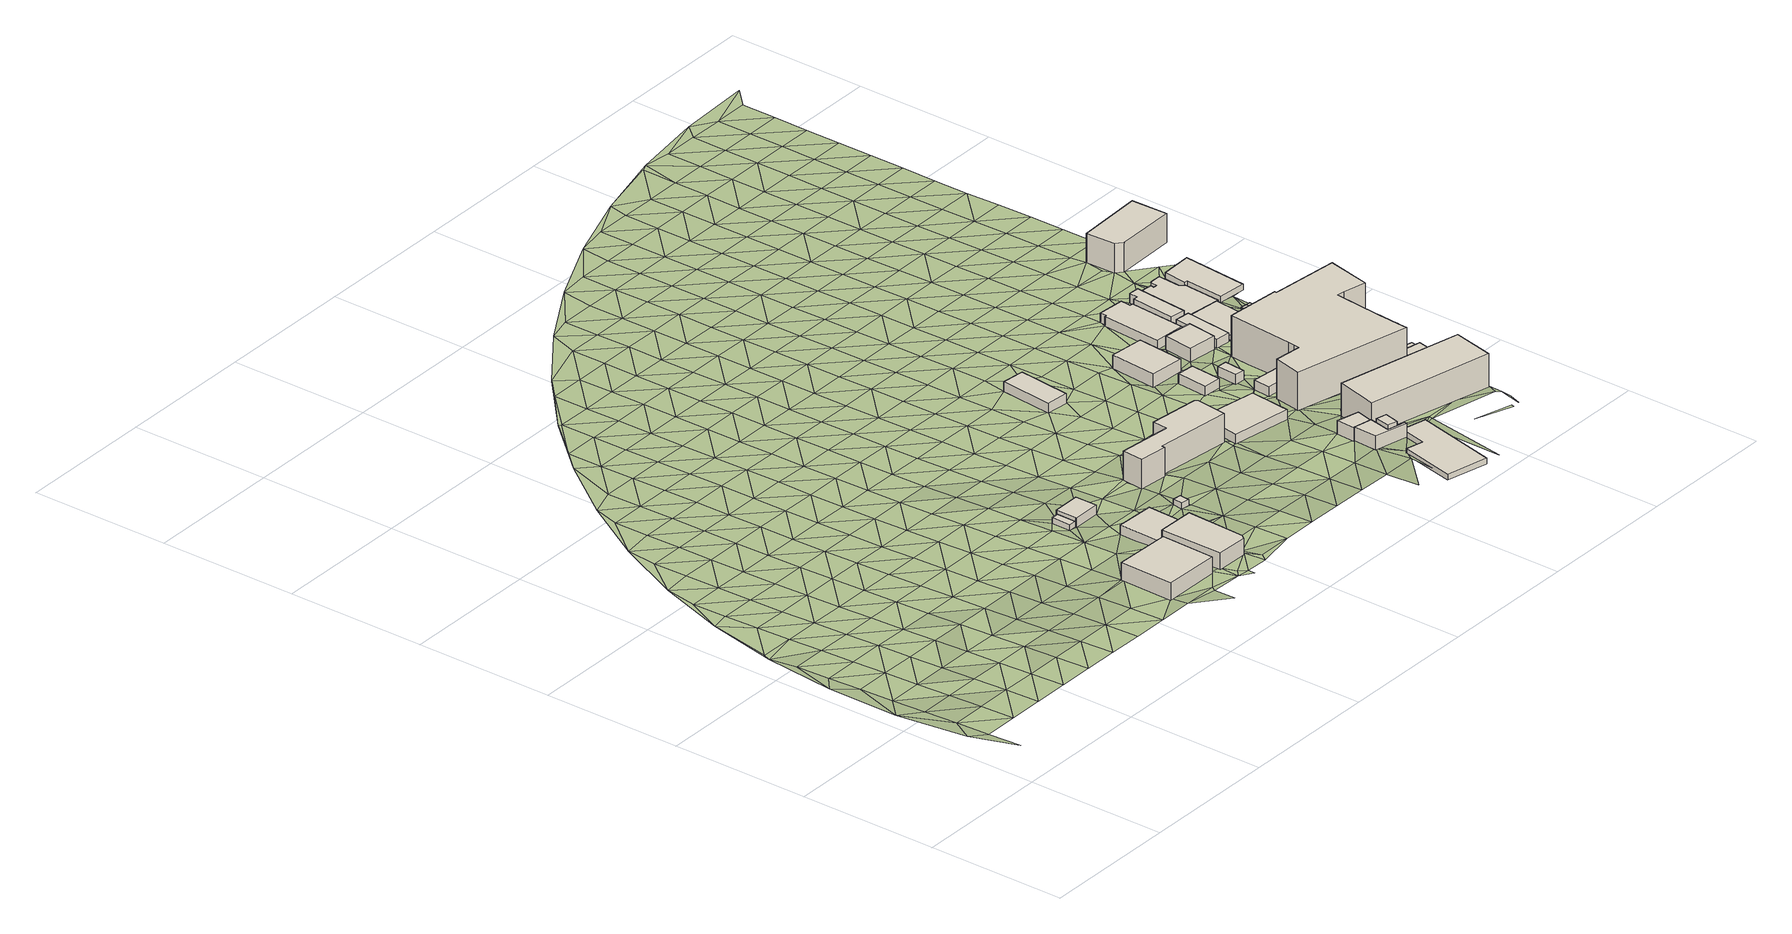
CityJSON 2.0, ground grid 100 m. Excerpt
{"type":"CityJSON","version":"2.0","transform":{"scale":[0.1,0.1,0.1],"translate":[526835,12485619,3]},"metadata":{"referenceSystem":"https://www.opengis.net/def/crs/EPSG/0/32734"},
"CityObjects":{
"building1":{"type":"Building","attributes":{"building":"industrial","building:levels":4,"building:use":"commercial","building_height":12.5,"plus_code":"4FRW3CCR+J3R","ground_height":13.85,"roof_height":26.35},"geometry":[{"type":"Solid","lod":"1","boundaries":[[[[0,1,2,3]],[[1,4,5,2]],[[4,6,7,5]],[[6,0,3,7]],[[3,2,5,7]],[[6,4,1,0]]]]}]},
"building2":{"type":"Building","attributes":{"building":"industrial","building:levels":4,"building:use":"commercial","building_height":12.5,"plus_code":"4FRW3CCR+J6W","ground_height":13.83,"roof_height":26.33},"geometry":[{"type":"Solid","lod":"1","boundaries":[[[[8,9,10,11]],[[9,12,13,10]],[[12,14,15,13]],[[14,16,17,15]],[[16,8,11,17]],[[11,10,13,15,17]],[[16,14,12,9,8]]]]}]},
"building3":{"type":"Building","attributes":{"building":"yes","building:levels":1,"building_height":4.1,"plus_code":"4FRW3CCR+X4G","ground_height":10.68,"roof_height":14.78},"geometry":[{"type":"Solid","lod":"1","boundaries":[[[[18,19,20,21]],[[19,22,23,20]],[[22,24,25,23]],[[24,18,21,25]],[[21,20,23,25]],[[24,22,19,18]]]]}]},
"building4":{"type":"Building","attributes":{"address":"232 Sir Lowry Road","building":"retail","building:levels":2,"building_height":6.9,"plus_code":"4FRW3CCR+Q6Q","ground_height":11.48,"roof_height":18.38},"geometry":[{"type":"Solid","lod":"1","boundaries":[[[[26,27,28,29]],[[27,30,31,28]],[[30,32,33,31]],[[32,26,29,33]],[[29,28,31,33]],[[32,30,27,26]]]]}]},
"building5":{"type":"Building","attributes":{"building":"yes","building:levels":2,"building_height":6.9,"plus_code":"4FRW3CCR+X5H","ground_height":10.68,"roof_height":17.58},"geometry":[{"type":"Solid","lod":"1","boundaries":[[[[19,18,34,35]],[[18,36,37,34]],[[36,38,39,37]],[[38,40,41,39]],[[40,42,43,41]],[[42,19,35,43]],[[35,34,37,39,41,43]],[[42,40,38,36,18,19]]]]}]},
"building6":{"type":"Building","attributes":{"building":"toilets","building:levels":1,"amenity":"toilets","building_height":4.1,"plus_code":"4FRW3CCR+R95","ground_height":12.64,"roof_height":16.74},"geometry":[{"type":"Solid","lod":"1","boundaries":[[[[44,45,46,47]],[[45,48,49,46]],[[48,50,51,49]],[[50,44,47,51]],[[47,46,49,51]],[[50,48,45,44]]]]}]},
"building7":{"type":"Building","attributes":{"address":"183 Sir Lowry Road Woodstock Cape Town","building":"yes","building:levels":7,"building_height":20.9,"plus_code":"4FRW3CCR+WHW","ground_height":9.85,"roof_height":30.75},"geometry":[{"type":"Solid","lod":"1","boundaries":[[[[52,53,54,55]],[[53,56,57,54]],[[56,58,59,57]],[[58,60,61,59]],[[60,62,63,61]],[[62,64,65,63]],[[64,66,67,65]],[[66,68,69,67]],[[68,52,55,69]],[[55,54,57,59,61,63,65,67,69]],[[68,66,64,62,60,58,56,53,52]]]]}]},
"building8":{"type":"Building","attributes":{"building":"yes","building:levels":2,"building_height":6.9,"plus_code":"4FRW3CFR+9MC","ground_height":5.62,"roof_height":12.52},"geometry":[{"type":"Solid","lod":"1","boundaries":[[[[70,71,72,73]],[[71,74,75,72]],[[74,76,77,75]],[[76,70,73,77]],[[73,72,75,77]],[[76,74,71,70]]]]}]},
"building9":{"type":"Building","attributes":{"address":"5 Victoria Road Woodstock Cape Town","building":"retail","building:levels":2,"building_height":6.9,"plus_code":"4FRW3CCR+WV2","ground_height":9.64,"roof_height":16.54},"geometry":[{"type":"Solid","lod":"1","boundaries":[[[[78,79,80,81]],[[79,82,83,80]],[[82,84,85,83]],[[84,86,87,85]],[[86,88,89,87]],[[88,90,91,89]],[[90,78,81,91]],[[81,80,83,85,87,89,91]],[[90,88,86,84,82,79,78]]]]}]},
"building10":{"type":"Building","attributes":{"building":"industrial","building:levels":1,"building_height":4.1,"plus_code":"4FRW3CCV+F26","ground_height":12.5,"roof_height":16.6},"geometry":[{"type":"Solid","lod":"1","boundaries":[[[[92,93,94,95]],[[93,96,97,94]],[[96,98,99,97]],[[98,100,101,99]],[[100,102,103,101]],[[102,104,105,103]],[[104,106,107,105]],[[106,92,95,107]],[[95,94,97,99,101,103,105,107]],[[106,104,102,100,98,96,93,92]]]]}]},
"building11":{"type":"Building","attributes":{"building":"office","building:levels":3,"building_height":9.7,"plus_code":"4FRW3CCR+JX6","ground_height":12.86,"roof_height":22.56},"geometry":[{"type":"Solid","lod":"1","boundaries":[[[[108,109,110,111]],[[109,112,113,110]],[[112,114,115,113]],[[114,116,117,115]],[[116,118,119,117]],[[118,120,121,119]],[[120,122,123,121]],[[122,108,111,123]],[[111,110,113,115,117,119,121,123]],[[122,120,118,116,114,112,109,108]]]]}]},
"building12":{"type":"Building","attributes":{"building":"office","building:levels":3,"building_height":9.7,"plus_code":"4FRW3CCR+MXM","ground_height":12.25,"roof_height":21.95},"geometry":[{"type":"Solid","lod":"1","boundaries":[[[[124,125,126,127]],[[125,128,129,126]],[[128,130,131,129]],[[130,124,127,131]],[[127,126,129,131]],[[130,128,125,124]]]]}]},
"building13":{"type":"Building","attributes":{"building":"office","building:levels":4,"building_height":12.5,"plus_code":"4FRW3CCV+J26","ground_height":13.08,"roof_height":25.58},"geometry":[{"type":"Solid","lod":"1","boundaries":[[[[132,133,134,135]],[[133,136,137,134]],[[136,138,139,137]],[[138,132,135,139]],[[135,134,137,139]],[[138,136,133,132]]]]}]},
"building14":{"type":"Building","attributes":{"building":"yes","building:levels":2,"building_height":6.9,"plus_code":"4FRW3CFR+4X2","ground_height":7.87,"roof_height":14.77},"geometry":[{"type":"Solid","lod":"1","boundaries":[[[[140,141,142,143]],[[141,144,145,142]],[[144,146,147,145]],[[146,140,143,147]],[[143,142,145,147]],[[146,144,141,140]]]]}]},
"building15":{"type":"Building","attributes":{"building":"yes","building:levels":3,"building_height":9.7,"plus_code":"4FRW3CFR+6WX","ground_height":5.75,"roof_height":15.45},"geometry":[{"type":"Solid","lod":"1","boundaries":[[[[148,149,150,151]],[[149,152,153,150]],[[152,154,155,153]],[[154,148,151,155]],[[151,150,153,155]],[[154,152,149,148]]]]}]},
"building16":{"type":"Building","attributes":{"address":"Bow Wow 21 Barron Street Woodstock Cape Town","building":"retail","building:levels":2,"building_height":6.9,"plus_code":"4FRW3CCV+X36","ground_height":9.3,"roof_height":16.2},"geometry":[{"type":"Solid","lod":"1","boundaries":[[[[156,157,158,159]],[[157,160,161,158]],[[160,162,163,161]],[[162,164,165,163]],[[164,166,167,165]],[[166,156,159,167]],[[159,158,161,163,165,167]],[[166,164,162,160,157,156]]]]}]},
"building17":{"type":"Building","attributes":{"address":"Barron Street Woodstock Cape Town","building":"semidetached_house","building:levels":2,"building_height":6.9,"plus_code":"4FRW3CFV+328","ground_height":7.71,"roof_height":14.61},"geometry":[{"type":"Solid","lod":"1","boundaries":[[[[168,169,170,171]],[[169,172,173,170]],[[172,174,175,173]],[[174,168,171,175]],[[171,170,173,175]],[[174,172,169,168]]]]}]},
"building18":{"type":"Building","attributes":{"address":"The Iron Works 2 Ravenscraig Road Woodstock 7915 Cape Town","building":"apartments","building:levels":8,"building:flats":"136","building_height":23.7,"plus_code":"4FRW3CCV+M66","ground_height":10.77,"roof_height":34.47},"geometry":[{"type":"Solid","lod":"1","boundaries":[[[[176,177,178,179]],[[177,180,181,178]],[[180,182,183,181]],[[182,176,179,183]],[[179,178,181,183]],[[182,180,177,176]]]]}]},
"building19":{"type":"Building","attributes":{"building":"manufacture","building:levels":3,"building_height":9.7,"plus_code":"4FRW3CFV+639","ground_height":6.64,"roof_height":16.34},"geometry":[{"type":"Solid","lod":"1","boundaries":[[[[184,185,186,187]],[[185,188,189,186]],[[188,190,191,189]],[[190,184,187,191]],[[187,186,189,191]],[[190,188,185,184]]]]}]},
"building20":{"type":"Building","attributes":{"building":"industrial","building:levels":2,"building_height":6.9,"plus_code":"4FRW3CFV+84R","ground_height":5.42,"roof_height":12.32},"geometry":[{"type":"Solid","lod":"1","boundaries":[[[[192,193,194,195]],[[193,196,197,194]],[[196,198,199,197]],[[198,200,201,199]],[[200,202,203,201]],[[202,204,205,203]],[[204,206,207,205]],[[206,192,195,207]],[[195,194,197,199,201,203,205,207]],[[206,204,202,200,198,196,193,192]]]]}]},
"building21":{"type":"Building","attributes":{"address":"Woodstock Quarter Woodstock Quarter 184 Victoria Road Woodstock Cape Town","building":"apartments","building:levels":10,"building:flats":"452","building_height":29.3,"plus_code":"4FRW3CCV+X69","ground_height":7.16,"roof_height":36.46},"geometry":[{"type":"Solid","lod":"1","boundaries":[[[[208,209,210,211]],[[209,212,213,210]],[[212,214,215,213]],[[214,216,217,215]],[[216,218,219,217]],[[218,220,221,219]],[[220,222,223,221]],[[222,224,225,223]],[[224,226,227,225]],[[226,228,229,227]],[[228,230,231,229]],[[230,232,233,231]],[[232,234,235,233]],[[234,236,237,235]],[[236,238,239,237]],[[238,240,241,239]],[[240,242,243,241]],[[242,244,245,243]],[[244,246,247,245]],[[246,208,211,247]],[[211,210,213,215,217,219,221,223,225,227,229,231,233,235,237,239,241,243,245,247]],[[246,244,242,240,238,236,234,232,230,228,226,224,222,220,218,216,214,212,209,208]]]]}]},
"building22":{"type":"Building","attributes":{"building":"industrial","building:levels":2,"building_height":6.9,"plus_code":"4FRW3CFV+65P","ground_height":5.63,"roof_height":12.53},"geometry":[{"type":"Solid","lod":"1","boundaries":[[[[248,249,250,251]],[[249,252,253,250]],[[252,254,255,253]],[[254,248,251,255]],[[251,250,253,255]],[[254,252,249,248]]]]}]},
"building23":{"type":"Building","attributes":{"address":"9 Victoria Road Woodstock Cape Town","building":"retail","building:levels":2,"building_height":6.9,"plus_code":"4FRW3CCV+Q9H","ground_height":10.08,"roof_height":16.98},"geometry":[{"type":"Solid","lod":"1","boundaries":[[[[256,257,258,259]],[[257,260,261,258]],[[260,262,263,261]],[[262,264,265,263]],[[264,266,267,265]],[[266,268,269,267]],[[268,256,259,269]],[[259,258,261,263,265,267,269]],[[268,266,264,262,260,257,256]]]]}]},
"building24":{"type":"Building","attributes":{"address":"44 Gympie Street Woodstock Cape Town","building":"house","building:levels":2,"building_height":6.9,"plus_code":"4FRW3CCV+R95","ground_height":8.83,"roof_height":15.73},"geometry":[{"type":"Solid","lod":"1","boundaries":[[[[270,271,272,273]],[[271,274,275,272]],[[274,276,277,275]],[[276,278,279,277]],[[278,280,281,279]],[[280,270,273,281]],[[273,272,275,277,279,281]],[[280,278,276,274,271,270]]]]}]},
"building25":{"type":"Building","attributes":{"building":"industrial","building:levels":2,"building_height":6.9,"plus_code":"4FRW3CFV+96C","ground_height":5.24,"roof_height":12.14},"geometry":[{"type":"Solid","lod":"1","boundaries":[[[[282,283,284,285]],[[283,286,287,284]],[[286,288,289,287]],[[288,290,291,289]],[[290,292,293,291]],[[292,282,285,293]],[[285,284,287,289,291,293]],[[292,290,288,286,283,282]]]]}]},
"building26":{"type":"Building","attributes":{"building":"industrial","building:levels":1,"building_height":4.1,"plus_code":"4FRW3CFV+67F","ground_height":5.61,"roof_height":9.71},"geometry":[{"type":"Solid","lod":"1","boundaries":[[[[294,295,296,297]],[[295,298,299,296]],[[298,300,301,299]],[[300,294,297,301]],[[297,296,299,301]],[[300,298,295,294]]]]}]},
"building27":{"type":"Building","attributes":{"address":"Cornwall Street Woodstock Cape Town","building":"house","building:levels":1,"building_height":4.1,"plus_code":"4FRW3CFV+685","ground_height":6.2,"roof_height":10.3},"geometry":[{"type":"Solid","lod":"1","boundaries":[[[[302,303,304,305]],[[303,306,307,304]],[[306,308,309,307]],[[308,310,311,309]],[[310,312,313,311]],[[312,302,305,313]],[[305,304,307,309,311,313]],[[312,310,308,306,303,302]]]]}]},
"building28":{"type":"Building","attributes":{"building":"industrial","building:levels":1,"building_height":4.1,"plus_code":"4FRW3CFV+87W","ground_height":5.21,"roof_height":9.31},"geometry":[{"type":"Solid","lod":"1","boundaries":[[[[314,315,316,317]],[[315,318,319,316]],[[318,320,321,319]],[[320,322,323,321]],[[322,324,325,323]],[[324,326,327,325]],[[326,328,329,327]],[[328,330,331,329]],[[330,332,333,331]],[[332,334,335,333]],[[334,314,317,335]],[[317,316,319,321,323,325,327,329,331,333,335]],[[334,332,330,328,326,324,322,320,318,315,314]]]]}]},
"building29":{"type":"Building","attributes":{"address":"Cornwall Street Woodstock Cape Town","building":"house","building:levels":1,"building_height":4.1,"plus_code":"4FRW3CFV+59J","ground_height":6.2,"roof_height":10.3},"geometry":[{"type":"Solid","lod":"1","boundaries":[[[[302,336,337,305]],[[336,338,339,337]],[[338,340,341,339]],[[340,342,343,341]],[[342,344,345,343]],[[344,346,347,345]],[[346,303,304,347]],[[303,302,305,304]],[[305,337,339,341,343,345,347,304]],[[303,346,344,342,340,338,336,302]]]]}]},
"building30":{"type":"Building","attributes":{"address":"17 Cornwall Street Woodstock Cape Town","building":"house","building:levels":1,"building_height":4.1,"plus_code":"4FRW3CFV+599","ground_height":6.2,"roof_height":10.3},"geometry":[{"type":"Solid","lod":"1","boundaries":[[[[336,348,349,337]],[[348,350,351,349]],[[350,338,339,351]],[[338,336,337,339]],[[337,349,351,339]],[[338,350,348,336]]]]}]},
"building31":{"type":"Building","attributes":{"building":"industrial","building:levels":1,"building_height":4.1,"plus_code":"4FRW3CFV+8CJ","ground_height":5.06,"roof_height":9.16},"geometry":[{"type":"Solid","lod":"1","boundaries":[[[[352,353,354,355]],[[353,356,357,354]],[[356,358,359,357]],[[358,360,361,359]],[[360,362,363,361]],[[362,352,355,363]],[[355,354,357,359,361,363]],[[362,360,358,356,353,352]]]]}]},
"building32":{"type":"Building","attributes":{"address":"1 on Albert Albert Road Woodstock Cape Town","building":"apartments","building:levels":7,"building:flats":"56","building_height":20.9,"plus_code":"4FRW3CFV+HCV","ground_height":5.08,"roof_height":25.98},"geometry":[{"type":"Solid","lod":"1","boundaries":[[[[364,365,366,367]],[[365,368,369,366]],[[368,370,371,369]],[[370,372,373,371]],[[372,364,367,373]],[[367,366,369,371,373]],[[372,370,368,365,364]]]]}]},
"terrain1":{"type":"TINRelief","geometry":[{"type":"CompositeSurface","lod":"1","boundaries":[[[374,375,376]],[[375,374,377]],[[378,375,377]],[[379,378,377]],[[374,380,377]],[[378,379,381]],[[379,377,382]],[[381,383,378]],[[383,384,378]],[[380,382,377]],[[379,385,381]],[[382,385,379]],[[384,383,386]],[[381,387,383]],[[384,386,388]],[[385,389,381]],[[380,390,382]],[[391,384,388]],[[387,386,383]],[[387,381,389]],[[385,382,390]],[[380,392,390]],[[386,393,388]],[[394,389,385]],[[393,386,387]],[[385,390,394]],[[391,388,395]],[[393,395,388]],[[396,391,397]],[[396,398,391]],[[387,389,399]],[[389,394,400]],[[390,392,401]],[[391,395,397]],[[399,389,400]],[[402,393,387]],[[392,403,401]],[[394,390,404]],[[405,396,397]],[[398,396,405]],[[393,402,395]],[[402,387,399]],[[400,394,404]],[[404,390,401]],[[397,395,406]],[[406,395,402]],[[398,405,407]],[[399,400,408]],[[404,409,400]],[[405,397,410]],[[401,403,411]],[[407,412,398]],[[399,408,402]],[[406,410,397]],[[408,400,409]],[[403,413,411]],[[414,407,405]],[[415,404,401]],[[398,412,416]],[[417,406,402]],[[410,414,405]],[[404,415,409]],[[417,402,408]],[[415,401,411]],[[407,418,412]],[[406,419,410]],[[414,418,407]],[[419,406,417]],[[409,420,408]],[[409,415,421]],[[412,422,416]],[[411,413,423]],[[418,422,412]],[[410,424,414]],[[417,408,420]],[[410,419,425]],[[420,409,421]],[[411,423,415]],[[413,426,423]],[[418,414,424]],[[410,425,424]],[[422,427,416]],[[419,417,428]],[[429,421,415]],[[420,430,417]],[[427,431,416]],[[432,422,418]],[[429,415,423]],[[428,425,419]],[[418,424,432]],[[417,430,428]],[[431,433,416]],[[420,421,434]],[[429,435,421]],[[422,436,427]],[[423,426,437]],[[422,432,438]],[[424,425,439]],[[420,434,430]],[[425,428,440]],[[434,421,435]],[[431,427,436]],[[423,437,429]],[[422,438,436]],[[426,441,437]],[[425,440,439]],[[432,424,442]],[[428,430,443]],[[435,429,444]],[[431,445,433]],[[443,430,434]],[[438,432,442]],[[436,445,431]],[[442,424,439]],[[444,429,437]],[[446,440,428]],[[443,446,428]],[[435,447,434]],[[448,437,441]],[[435,444,449]],[[450,433,445]],[[436,438,451]],[[442,452,438]],[[439,440,453]],[[447,443,434]],[[446,454,440]],[[447,435,449]],[[433,450,455]],[[436,451,445]],[[438,452,451]],[[444,437,456]],[[440,454,453]],[[448,457,437]],[[433,455,458]],[[459,442,439]],[[445,460,450]],[[446,443,461]],[[456,449,444]],[[443,447,462]],[[456,437,457]],[[442,459,452]],[[445,451,460]],[[459,439,453]],[[446,461,454]],[[443,462,461]],[[455,450,463]],[[449,464,447]],[[463,450,460]],[[449,456,465]],[[448,466,457]],[[452,467,451]],[[453,454,468]],[[452,459,469]],[[462,447,464]],[[468,454,461]],[[464,449,465]],[[455,470,458]],[[471,466,448]],[[451,467,460]],[[463,470,455]],[[452,469,467]],[[453,472,459]],[[457,473,456]],[[472,453,468]],[[466,473,457]],[[474,463,460]],[[475,461,462]],[[476,465,456]],[[464,477,462]],[[458,470,478]],[[469,459,479]],[[474,460,467]],[[479,459,472]],[[462,477,475]],[[476,456,473]],[[463,480,470]],[[481,468,461]],[[482,466,471]],[[464,465,483]],[[466,476,473]],[[480,463,474]],[[476,484,465]],[[485,471,486]],[[487,458,478]],[[467,469,488]],[[468,481,472]],[[469,479,489]],[[481,461,475]],[[482,471,485]],[[464,483,477]],[[483,465,484]],[[478,470,490]],[[467,488,474]],[[470,480,491]],[[469,489,488]],[[479,472,492]],[[493,475,477]],[[494,466,482]],[[470,491,490]],[[472,481,495]],[[477,483,493]],[[480,474,496]],[[489,479,492]],[[484,476,497]],[[474,488,498]],[[472,495,492]],[[499,482,485]],[[478,500,487]],[[490,500,478]],[[496,491,480]],[[481,475,501]],[[474,498,496]],[[475,493,502]],[[483,484,503]],[[499,494,482]],[[489,504,488]],[[501,495,481]],[[492,505,489]],[[501,475,502]],[[1,497,476]],[[490,491,506]],[[483,503,493]],[[503,484,497]],[[504,498,488]],[[506,491,496]],[[489,505,504]],[[507,487,500]],[[508,494,499]],[[500,490,509]],[[499,510,508]],[[511,492,495]],[[502,493,512]],[[495,501,513]],[[499,514,510]],[[499,515,514]],[[1,494,508]],[[506,509,490]],[[512,493,503]],[[516,496,498]],[[492,511,505]],[[498,504,517]],[[495,513,511]],[[502,518,501]],[[497,1,519]],[[16,1,508]],[[520,487,507]],[[508,510,521]],[[507,500,522]],[[506,496,516]],[[514,521,510]],[[497,523,503]],[[509,524,500]],[[498,517,516]],[[518,502,512]],[[519,1,16]],[[497,519,523]],[[503,525,512]],[[504,505,526]],[[513,501,527]],[[522,500,524]],[[505,511,528]],[[525,503,36]],[[514,529,521]],[[530,509,506]],[[501,518,527]],[[531,512,525]],[[512,531,518]],[[517,504,526]],[[506,516,530]],[[505,528,526]],[[503,532,36]],[[532,503,523]],[[513,533,511]],[[525,36,18]],[[522,534,507]],[[521,529,535]],[[536,519,16]],[[531,42,518]],[[537,524,509]],[[534,520,507]],[[533,513,527]],[[535,538,521]],[[531,19,42]],[[517,539,516]],[[530,537,509]],[[528,511,540]],[[539,517,526]],[[541,518,42]],[[522,524,542]],[[527,518,541]],[[529,543,535]],[[540,511,533]],[[36,532,38]],[[16,14,536]],[[538,544,545]],[[530,516,546]],[[543,538,535]],[[537,542,524]],[[532,523,32]],[[14,538,545]],[[546,516,539]],[[547,534,522]],[[528,548,526]],[[533,527,549]],[[538,550,544]],[[528,540,551]],[[42,40,541]],[[542,547,522]],[[541,549,527]],[[552,38,532]],[[553,537,530]],[[539,526,548]],[[530,546,554]],[[528,551,548]],[[550,538,543]],[[552,532,32]],[[520,534,555]],[[540,533,556]],[[557,545,544]],[[536,558,32]],[[537,553,542]],[[14,545,557]],[[536,14,557]],[[547,559,534]],[[530,554,553]],[[533,549,556]],[[560,40,38]],[[558,536,45]],[[544,550,557]],[[561,546,539]],[[551,540,562]],[[552,560,38]],[[541,40,563]],[[534,559,555]],[[548,564,539]],[[558,44,32]],[[549,541,563]],[[556,562,540]],[[536,557,45]],[[44,552,32]],[[565,547,542]],[[554,546,561]],[[542,553,566]],[[539,564,561]],[[563,40,560]],[[45,44,558]],[[543,567,550]],[[568,520,555]],[[547,565,559]],[[548,551,569]],[[556,549,570]],[[542,566,565]],[[562,571,551]],[[563,570,549]],[[552,572,560]],[[45,557,573]],[[44,574,552]],[[553,554,575]],[[548,569,564]],[[550,576,557]],[[561,577,554]],[[551,571,569]],[[48,45,573]],[[578,562,556]],[[576,550,567]],[[573,50,48]],[[552,574,572]],[[559,579,555]],[[575,566,553]],[[559,565,580]],[[554,577,575]],[[570,578,556]],[[563,560,581]],[[44,50,574]],[[564,582,561]],[[572,583,560]],[[584,571,562]],[[585,573,557]],[[559,580,579]],[[564,569,582]],[[557,576,586]],[[560,583,581]],[[563,587,570]],[[50,573,585]],[[579,568,555]],[[578,584,562]],[[565,566,588]],[[577,561,589]],[[566,575,590]],[[585,557,586]],[[581,587,563]],[[591,569,571]],[[592,574,50]],[[589,561,582]],[[581,583,572]],[[588,580,565]],[[576,567,593]],[[566,590,588]],[[571,584,591]],[[574,594,572]],[[595,578,570]],[[570,587,596]],[[592,50,585]],[[575,577,597]],[[569,598,582]],[[586,576,593]],[[589,599,577]],[[593,567,600]],[[578,595,584]],[[594,574,592]],[[598,569,591]],[[570,596,595]],[[579,580,601]],[[590,575,597]],[[580,588,602]],[[577,599,597]],[[579,603,568]],[[604,589,582]],[[586,605,585]],[[581,606,587]],[[580,602,601]],[[604,582,598]],[[593,605,586]],[[594,592,607]],[[590,608,588]],[[591,584,609]],[[606,596,587]],[[584,595,610]],[[589,611,599]],[[597,608,590]],[[598,591,609]],[[585,612,592]],[[601,603,579]],[[611,589,604]],[[609,584,610]],[[605,613,585]],[[606,581,614]],[[602,588,615]],[[616,593,600]],[[592,612,607]],[[595,596,617]],[[618,568,603]],[[608,615,588]],[[596,606,619]],[[612,585,613]],[[620,597,599]],[[604,598,621]],[[593,616,605]],[[599,611,622]],[[616,600,623]],[[617,610,595]],[[609,621,598]],[[596,619,617]],[[602,624,601]],[[597,620,608]],[[615,625,602]],[[599,622,620]],[[626,613,605]],[[606,614,627]],[[603,601,624]],[[611,604,628]],[[609,610,629]],[[602,625,624]],[[621,630,604]],[[626,605,616]],[[619,606,631]],[[612,632,607]],[[610,617,629]],[[631,606,627]],[[633,615,608]],[[628,622,611]],[[608,620,634]],[[604,630,628]],[[635,621,609]],[[636,612,613]],[[613,626,637]],[[618,603,638]],[[615,633,625]],[[619,639,617]],[[616,623,640]],[[638,603,624]],[[608,634,633]],[[629,635,609]],[[631,639,619]],[[636,613,637]],[[620,622,641]],[[642,630,621]],[[622,628,643]],[[640,623,644]],[[629,617,645]],[[626,616,646]],[[635,642,621]],[[632,612,636]],[[627,64,631]],[[625,647,624]],[[641,634,620]],[[638,648,618]],[[625,633,649]],[[622,643,641]],[[617,639,650]],[[629,645,635]],[[628,630,651]],[[637,626,646]],[[650,645,617]],[[646,616,640]],[[647,638,624]],[[637,652,636]],[[625,649,647]],[[642,651,630]],[[653,654,644]],[[632,636,652]],[[633,634,655]],[[656,643,628]],[[639,631,657]],[[634,641,658]],[[652,637,659]],[[631,64,660]],[[642,635,74]],[[648,638,661]],[[645,74,635]],[[662,632,652]],[[651,656,628]],[[646,659,637]],[[663,640,644]],[[664,618,648]],[[655,649,633]],[[62,632,662]],[[661,638,647]],[[634,658,655]],[[660,657,631]],[[645,650,665]],[[641,643,666]],[[650,639,667]],[[644,654,663]],[[656,666,643]],[[646,640,120]],[[662,668,62]],[[651,642,669]],[[74,670,642]],[[648,661,671]],[[667,639,657]],[[62,672,64]],[[672,660,64]],[[673,674,654]],[[650,667,665]],[[649,675,647]],[[676,658,641]],[[649,655,677]],[[640,663,120]],[[656,651,669]],[[668,672,62]],[[646,678,659]],[[666,676,641]],[[642,670,669]],[[648,671,664]],[[679,652,659]],[[675,661,647]],[[649,677,675]],[[674,663,654]],[[680,672,668]],[[678,646,120]],[[655,658,681]],[[674,682,663]],[[670,74,71]],[[683,660,672]],[[666,656,684]],[[660,685,657]],[[665,667,686]],[[676,681,658]],[[665,686,71]],[[684,656,669]],[[659,678,687]],[[671,661,688]],[[689,677,655]],[[690,663,682]],[[690,682,674]],[[661,675,691]],[[660,683,685]],[[687,679,659]],[[676,666,692]],[[667,657,693]],[[681,689,655]],[[694,690,674]],[[670,695,669]],[[670,71,695]],[[688,661,691]],[[688,664,671]],[[692,666,684]],[[686,696,71]],[[677,697,675]],[[698,683,672]],[[657,685,693]],[[118,699,700]],[[681,676,701]],[[686,667,702]],[[689,697,677]],[[71,696,695]],[[699,133,700]],[[684,669,703]],[[704,687,678]],[[700,128,118]],[[676,692,701]],[[705,132,706]],[[133,132,705]],[[672,79,698]],[[683,707,685]],[[708,691,675]],[[128,704,678]],[[679,687,709]],[[695,703,669]],[[667,693,702]],[[664,688,710]],[[133,705,711]],[[689,681,712]],[[686,713,696]],[[679,714,79]],[[698,707,683]],[[709,714,679]],[[128,700,704]],[[697,708,675]],[[692,684,715]],[[693,685,716]],[[709,687,704]],[[701,712,681]],[[688,691,717]],[[695,696,713]],[[711,705,104]],[[715,684,703]],[[686,702,713]],[[700,133,718]],[[144,685,707]],[[144,716,685]],[[708,717,691]],[[719,79,714]],[[718,133,711]],[[709,719,714]],[[698,720,707]],[[697,689,721]],[[722,723,104]],[[712,724,689]],[[716,725,693]],[[709,704,726]],[[164,698,79]],[[725,702,693]],[[727,710,688]],[[701,692,728]],[[695,729,703]],[[664,710,730]],[[720,731,707]],[[692,715,732]],[[718,711,104]],[[164,720,698]],[[79,719,166]],[[708,697,721]],[[717,727,688]],[[689,724,721]],[[729,695,713]],[[164,79,166]],[[702,725,713]],[[712,701,728]],[[144,733,716]],[[728,692,732]],[[715,703,734]],[[720,735,731]],[[735,720,164]],[[736,709,726]],[[723,718,104]],[[737,717,708]],[[726,704,736]],[[727,738,710]],[[703,729,734]],[[739,700,718]],[[141,733,144]],[[724,712,740]],[[719,156,166]],[[708,721,737]],[[168,141,731]],[[168,731,735]],[[732,715,741]],[[725,742,713]],[[164,743,735]],[[740,712,728]],[[730,710,738]],[[717,744,727]],[[729,713,742]],[[734,741,715]],[[719,745,156]],[[724,746,721]],[[743,164,162]],[[737,744,717]],[[742,725,747]],[[152,747,725]],[[141,748,733]],[[723,739,718]],[[749,141,168]],[[746,724,740]],[[738,727,750]],[[728,732,751]],[[729,752,734]],[[753,743,754]],[[741,755,732]],[[162,754,743]],[[736,756,709]],[[748,141,749]],[[753,749,168]],[[757,737,721]],[[744,750,727]],[[752,729,742]],[[160,157,162]],[[700,739,758]],[[747,152,742]],[[740,728,751]],[[759,733,748]],[[759,152,733]],[[757,721,746]],[[751,732,755]],[[741,734,760]],[[761,730,738]],[[762,753,754]],[[762,754,162]],[[744,737,763]],[[162,157,762]],[[704,182,736]],[[738,750,761]],[[760,734,752]],[[753,762,749]],[[739,723,764]],[[765,766,767]],[[746,740,768]],[[152,759,769]],[[737,757,763]],[[748,749,770]],[[755,741,771]],[[152,204,742]],[[768,740,751]],[[262,709,756]],[[750,744,772]],[[752,742,204]],[[769,204,152]],[[771,741,760]],[[730,761,773]],[[770,749,762]],[[757,746,774]],[[763,772,744]],[[755,775,751]],[[759,776,769]],[[746,768,774]],[[760,752,777]],[[775,755,771]],[[752,204,200]],[[762,778,770]],[[761,750,779]],[[763,757,780]],[[772,781,750]],[[762,782,778]],[[752,200,777]],[[739,764,758]],[[736,182,756]],[[768,751,783]],[[185,776,759]],[[784,785,786]],[[774,780,757]],[[778,185,770]],[[730,773,787]],[[773,761,779]],[[788,771,760]],[[202,200,204]],[[781,779,750]],[[783,751,775]],[[789,772,763]],[[790,778,782]],[[760,777,788]],[[786,758,764]],[[252,185,778]],[[774,768,791]],[[780,789,763]],[[792,790,782]],[[762,244,782]],[[185,252,776]],[[771,793,775]],[[791,768,783]],[[756,264,262]],[[794,781,772]],[[777,200,198]],[[795,776,252]],[[796,773,779]],[[788,793,771]],[[182,264,756]],[[780,774,797]],[[782,798,792]],[[789,794,772]],[[795,193,776]],[[792,249,790]],[[783,775,799]],[[773,796,787]],[[797,774,791]],[[249,795,252]],[[777,800,788]],[[793,799,775]],[[798,782,244]],[[792,298,249]],[[193,795,801]],[[198,800,777]],[[779,781,802]],[[198,196,193]],[[260,803,804]],[[805,795,249]],[[257,803,260]],[[794,806,781]],[[807,801,795]],[[789,780,808]],[[193,807,198]],[[797,809,780]],[[792,798,810]],[[249,298,811]],[[811,805,249]],[[801,807,193]],[[812,813,814]],[[796,779,802]],[[783,815,791]],[[793,788,816]],[[813,812,817]],[[802,781,806]],[[799,818,783]],[[814,813,819]],[[286,198,807]],[[794,789,808]],[[780,809,808]],[[788,800,816]],[[198,286,800]],[[805,811,820]],[[286,807,821]],[[815,797,791]],[[822,823,824]],[[825,798,244]],[[826,823,827]],[[823,822,827]],[[783,818,815]],[[823,826,828]],[[298,295,811]],[[810,798,825]],[[796,829,787]],[[799,793,830]],[[826,827,831]],[[827,822,832]],[[833,823,828]],[[834,828,826]],[[835,800,286]],[[806,794,836]],[[835,805,820]],[[244,837,825]],[[829,796,802]],[[816,830,793]],[[828,834,838]],[[244,242,839]],[[810,825,840]],[[838,841,828]],[[842,838,834]],[[835,820,800]],[[809,797,843]],[[828,841,844]],[[808,836,794]],[[833,828,845]],[[844,845,828]],[[818,799,846]],[[840,295,810]],[[811,295,847]],[[797,815,843]],[[839,837,244]],[[845,848,833]],[[849,850,840]],[[851,800,820]],[[830,846,799]],[[295,840,850]],[[802,806,852]],[[808,809,853]],[[800,854,816]],[[836,855,806]],[[837,839,856]],[[818,857,815]],[[295,850,847]],[[843,853,809]],[[850,303,847]],[[330,851,820]],[[829,802,852]],[[852,806,855]],[[818,846,857]],[[338,342,340]],[[800,851,854]],[[328,326,330]],[[787,829,858]],[[847,303,859]],[[346,344,342]],[[856,839,860]],[[242,861,839]],[[830,816,862]],[[863,836,808]],[[324,330,326]],[[864,346,342]],[[338,350,342]],[[851,330,324]],[[859,315,847]],[[843,815,865]],[[342,350,864]],[[866,303,346]],[[322,851,324]],[[853,863,808]],[[854,867,816]],[[303,866,859]],[[846,830,868]],[[346,864,866]],[[816,867,862]],[[865,815,857]],[[322,320,851]],[[869,855,836]],[[864,350,870]],[[315,859,871]],[[318,315,872]],[[873,829,852]],[[320,318,872]],[[853,843,874]],[[830,862,868]],[[872,315,871]],[[875,854,851]],[[863,869,836]],[[876,787,858]],[[866,877,859]],[[846,878,857]],[[829,873,858]],[[865,874,843]],[[872,879,320]],[[862,867,854]],[[851,320,880]],[[878,846,868]],[[880,875,851]],[[852,855,881]],[[869,882,855]],[[880,320,879]],[[863,853,883]],[[857,884,865]],[[874,885,853]],[[873,852,881]],[[881,855,882]],[[884,857,878]],[[869,863,883]],[[853,885,883]],[[858,873,876]],[[862,886,868]],[[874,865,887]],[[353,880,879]],[[886,878,868]],[[887,865,884]],[[876,873,888]],[[882,869,889]],[[888,873,881]],[[885,874,890]],[[883,889,869]],[[891,884,878]],[[887,890,874]],[[886,891,878]],[[881,882,892]],[[885,893,883]],[[876,888,894]],[[895,886,862]],[[889,896,882]],[[887,884,897]],[[885,890,893]],[[888,881,892]],[[892,882,896]],[[891,897,884]],[[889,883,898]],[[883,893,898]],[[894,888,899]],[[890,887,900]],[[897,901,887]],[[876,894,902]],[[896,889,903]],[[899,888,892]],[[893,890,900]],[[903,889,898]],[[887,901,900]],[[896,904,892]],[[899,905,894]],[[893,906,898]],[[904,896,903]],[[906,893,900]],[[902,894,905]],[[892,907,899]],[[903,898,908]],[[907,892,904]],[[898,906,908]],[[905,899,909]],[[910,904,903]],[[909,899,907]],[[910,903,908]],[[911,902,905]],[[912,907,904]],[[911,905,909]],[[910,912,904]],[[907,913,909]],[[912,913,907]],[[911,909,914]],[[913,914,909]],[[902,911,915]],[[914,916,911]],[[915,911,916]]]}]}
},
"vertices":[
[2534,555,116],[2544,947,116],[2544,947,241],[2534,555,241],[2135,957,116],[2135,957,241],[2126,564,116],[2126,564,241],
[2599,543,116],[2827,539,116],[2827,539,241],[2599,543,241],[2852,569,116],[2852,569,241],[2868,996,116],[2868,996,241],[2601,1001,116],[2601,1001,241],
[2509,1606,84],[2509,1746,84],[2509,1746,125],[2509,1606,125],[2455,1746,84],[2455,1746,125],[2455,1606,84],[2455,1606,125],
[2599,1323,92],[2589,1028,92],[2589,1028,161],[2599,1323,161],[2866,1018,92],[2866,1018,161],[2876,1313,92],[2876,1313,161],
[2509,1606,153],[2509,1746,153],[2510,1595,84],[2510,1595,153],[2708,1596,84],[2708,1596,153],[2707,1755,84],[2707,1755,153],[2509,1754,84],[2509,1754,153],
[3067,1273,104],[3059,1200,104],[3059,1200,145],[3067,1273,145],[3119,1194,104],[3119,1194,145],[3127,1267,104],[3127,1267,145],
[3150,1728,76],[3137,1574,76],[3137,1574,285],[3150,1728,285],[3339,1554,76],[3339,1554,285],[3344,1576,76],[3344,1576,285],[3890,1515,76],[3890,1515,285],[3917,1740,76],[3917,1740,285],[3902,1758,76],[3902,1758,285],[3539,1797,76],[3539,1797,285],[3529,1689,76],[3529,1689,285],
[3724,2621,34],[3764,2998,34],[3764,2998,103],[3724,2621,103],[3602,3014,34],[3602,3014,103],[3563,2638,34],[3563,2638,103],
[4354,1384,74],[4384,1678,74],[4384,1678,143],[4354,1384,143],[4065,1731,74],[4065,1731,143],[4057,1682,74],[4057,1682,143],[4032,1686,74],[4032,1686,143],[3946,1597,74],[3946,1597,143],[3923,1450,74],[3923,1450,143],
[4598,658,102],[4593,636,102],[4593,636,143],[4598,658,143],[4559,486,102],[4559,486,143],[4434,515,102],[4434,515,143],[4342,122,102],[4342,122,143],[4646,52,102],[4646,52,143],[4782,638,102],[4782,638,143],[4604,679,102],[4604,679,143],
[4593,636,106],[4598,658,106],[4598,658,203],[4593,636,203],[4539,670,106],[4539,670,203],[4466,688,106],[4466,688,203],[4487,792,106],[4487,792,203],[4497,840,106],[4497,840,203],[4362,868,106],[4362,868,203],[4356,693,106],[4356,693,203],
[4362,868,100],[4497,840,100],[4497,840,197],[4362,868,197],[4529,965,100],[4529,965,197],[4366,1003,100],[4366,1003,197],
[4539,670,108],[4564,774,108],[4564,774,233],[4539,670,233],[4487,792,108],[4487,792,233],[4466,688,108],[4466,688,233],
[4418,1964,56],[4436,2190,56],[4436,2190,125],[4418,1964,125],[4309,2200,56],[4309,2200,125],[4291,1974,56],[4291,1974,125],
[4202,2313,35],[4448,2291,35],[4448,2291,132],[4202,2313,132],[4478,2631,35],[4478,2631,132],[4233,2653,35],[4233,2653,132],
[4729,1626,70],[4734,1668,70],[4734,1668,139],[4729,1626,139],[4711,1670,70],[4711,1670,139],[4719,1750,70],[4719,1750,139],[4519,1770,70],[4519,1770,139],[4506,1648,70],[4506,1648,139],
[4532,2064,54],[4520,1915,54],[4520,1915,123],[4532,2064,123],[4590,1909,54],[4590,1909,123],[4603,2059,54],[4603,2059,123],
[4573,1133,85],[4501,838,85],[4501,838,322],[4573,1133,322],[5413,633,85],[5413,633,322],[5480,928,85],[5480,928,322],
[4784,2288,44],[4810,2499,44],[4810,2499,141],[4784,2288,141],[4598,2525,44],[4598,2525,141],[4572,2313,44],[4572,2313,141],
[4805,2559,32],[4836,2967,32],[4836,2967,101],[4805,2559,101],[4813,2968,32],[4813,2968,101],[4819,3042,32],[4819,3042,101],[4627,3056,32],[4627,3056,101],[4623,3007,32],[4623,3007,101],[4610,3008,32],[4610,3008,101],[4578,2575,32],[4578,2575,101],
[4734,1668,49],[4729,1626,49],[4729,1626,342],[4734,1668,342],[4726,1584,49],[4726,1584,342],[4531,1604,49],[4531,1604,342],[4482,1401,49],[4482,1401,342],[5326,1207,49],[5326,1207,342],[5329,1265,49],[5329,1265,342],[5331,1286,49],[5331,1286,342],[5333,1323,49],[5333,1323,342],[5336,1357,49],[5336,1357,342],[5338,1394,49],[5338,1394,342],[5341,1430,49],[5341,1430,342],[5345,1470,49],[5345,1470,342],[5376,1784,49],[5376,1784,342],[5425,1776,49],[5425,1776,342],[5597,1740,49],[5597,1740,342],[5663,2052,49],[5663,2052,342],[5169,2102,49],[5169,2102,342],[5171,2116,49],[5171,2116,342],[4778,2150,49],[4778,2150,342],
[4920,2280,34],[4956,2625,34],[4956,2625,103],[4920,2280,103],[4848,2636,34],[4848,2636,103],[4812,2291,34],[4812,2291,103],
[5471,1238,78],[5353,1260,78],[5353,1260,147],[5471,1238,147],[5329,1265,78],[5329,1265,147],[5326,1207,78],[5326,1207,147],[5323,1173,78],[5323,1173,147],[5470,1139,78],[5470,1139,147],[5493,1233,78],[5493,1233,147],
[5480,1285,66],[5333,1323,66],[5333,1323,135],[5480,1285,135],[5331,1286,66],[5331,1286,135],[5359,1280,66],[5359,1280,135],[5353,1260,66],[5353,1260,135],[5471,1238,66],[5471,1238,135],
[4968,2668,30],[5003,3056,30],[5003,3056,99],[4968,2668,99],[4929,3061,30],[4929,3061,99],[4923,2998,30],[4923,2998,99],[4889,3001,30],[4889,3001,99],[4858,2682,30],[4858,2682,99],
[5182,2250,34],[5219,2608,34],[5219,2608,74],[5182,2250,74],[4973,2632,34],[4973,2632,74],[4941,2274,34],[4941,2274,74],
[5272,2242,39],[5288,2430,39],[5288,2430,80],[5272,2242,80],[5247,2436,39],[5247,2436,80],[5239,2328,39],[5239,2328,80],[5216,2331,39],[5216,2331,80],[5209,2246,39],[5209,2246,80],
[5237,2611,30],[5256,2881,30],[5256,2881,70],[5237,2611,70],[5228,2912,30],[5228,2912,70],[5239,3074,30],[5239,3074,70],[5159,3072,30],[5159,3072,70],[5147,3062,30],[5147,3062,70],[5142,3018,30],[5142,3018,70],[5116,3020,30],[5116,3020,70],[5120,3045,30],[5120,3045,70],[5005,3056,30],[5005,3056,70],[4970,2641,30],[4970,2641,70],
[5327,2237,39],[5327,2237,80],[5334,2323,39],[5334,2323,80],[5324,2324,39],[5324,2324,80],[5327,2363,39],[5327,2363,80],[5315,2364,39],[5315,2364,80],[5321,2427,39],[5321,2427,80],
[5404,2231,39],[5404,2231,80],[5411,2317,39],[5411,2317,80],
[5484,2607,28],[5525,3080,28],[5525,3080,69],[5484,2607,69],[5301,3073,28],[5301,3073,69],[5282,2905,28],[5282,2905,69],[5303,2903,28],[5303,2903,69],[5281,2624,28],[5281,2624,69],
[5647,3331,28],[5638,3594,28],[5638,3594,237],[5647,3331,237],[5152,3574,28],[5152,3574,237],[5160,3362,28],[5160,3362,237],[5207,3320,28],[5207,3320,237],
[130,435,137],[31,521,137],[130,185,146],[130,685,128],[5,1060,103],[130,935,116],[380,435,138],[130,1185,104],[380,685,128],[130,1435,93],[31,1599,83],[380,935,116],[130,1685,83],[380,1435,94],[130,1935,74],[380,1185,105],[630,685,128],[110,2134,65],[630,435,138],[380,1685,84],[630,935,117],[380,1935,74],[130,2185,65],[380,2185,64],[242,2657,49],[630,1435,95],[630,1185,105],[880,685,128],[630,1685,84],[880,435,139],[880,935,117],[380,2435,55],[630,1935,73],[380,2685,47],[880,1435,94],[880,1185,106],[630,2185,63],[1130,685,128],[380,2935,41],[1130,435,139],[630,2435,54],[1130,935,116],[423,3166,37],[880,1685,83],[630,2685,47],[880,1935,73],[1130,1435,94],[1130,1185,105],[630,2935,41],[1380,685,128],[880,2435,54],[880,2185,63],[1380,435,138],[630,3185,37],[1130,1935,72],[1380,935,116],[1130,1685,82],[630,3435,34],[880,2685,46],[654,3654,30],[1380,1435,92],[1380,1185,104],[880,3185,37],[1630,685,128],[880,2935,41],[1130,2435,54],[1130,2185,63],[1630,435,138],[1130,2685,46],[1380,1685,81],[1630,935,116],[880,3435,34],[1380,1935,71],[1630,1435,91],[1881,435,137],[1630,1185,103],[880,3685,31],[1130,3185,38],[1130,2935,41],[1380,2435,53],[1380,2185,62],[880,3935,29],[1881,935,116],[1881,685,129],[932,4117,26],[1380,2685,45],[1130,3435,35],[1630,1935,71],[1630,1685,80],[1130,3685,33],[1881,1435,92],[1881,1185,104],[2126,564,128],[1380,3185,38],[1630,2185,61],[1380,2935,41],[1130,3935,30],[2131,435,137],[1630,2435,52],[2131,935,117],[1380,3435,35],[1881,1935,71],[2135,957,117],[1881,1685,81],[1130,4185,26],[1630,2685,45],[1380,3685,33],[1881,2185,61],[2381,435,136],[2131,1435,94],[2131,1185,105],[2360,402,136],[2356,242,144],[1253,4550,22],[1630,3185,37],[1630,2935,41],[1380,4185,24],[1380,3935,29],[1881,2685,44],[2131,1685,83],[2534,555,136],[1881,2435,52],[1630,3685,32],[2381,1185,105],[1630,3435,34],[2591,395,136],[1380,4435,19],[2131,2185,64],[2131,1935,73],[2381,1435,94],[1881,3185,35],[1881,2935,40],[1630,3935,28],[1380,4685,17],[2599,543,136],[1630,4185,22],[2631,435,136],[2131,2685,43],[2381,1685,85],[2131,2435,53],[2678,386,136],[2677,336,136],[1881,3685,32],[1881,3435,34],[2381,1935,75],[2589,1028,116],[1616,4951,15],[2827,539,137],[1630,4685,16],[2599,1323,93],[1630,4435,18],[2455,1606,85],[2131,3185,34],[2381,2185,65],[2131,2935,38],[2845,383,137],[1881,3935,25],[2455,1746,85],[2631,1435,93],[2381,2435,53],[1630,4935,15],[2881,435,137],[2866,1018,116],[1881,4185,22],[2852,569,128],[2131,3435,31],[2381,2685,41],[2631,1935,75],[1881,4435,19],[3131,435,138],[2881,685,128],[2881,935,116],[2131,3685,28],[1881,4685,17],[2381,3185,32],[2631,2185,63],[3131,685,128],[2381,2935,37],[2881,1435,92],[2131,4185,23],[2131,3935,24],[1881,5185,14],[2631,2435,52],[3131,935,116],[2881,1185,103],[1881,4935,15],[2881,1685,82],[2381,3685,27],[2631,2685,42],[2881,1935,71],[2381,3435,30],[2131,4685,19],[2131,4435,21],[3381,435,138],[2016,5313,13],[2631,3185,31],[2881,2185,60],[2631,2935,35],[3137,1574,81],[3131,1185,104],[3131,1435,92],[2381,4185,23],[3381,685,127],[2381,3935,24],[2881,2435,50],[2131,5185,15],[2131,4935,17],[3150,1728,81],[2631,3435,28],[3131,1685,81],[2881,2685,40],[3381,1185,103],[3381,935,115],[3131,1935,69],[2381,4685,18],[2631,3685,25],[2381,4435,20],[2881,2935,35],[3381,1435,90],[3631,685,124],[3339,1554,90],[3131,2435,48],[3131,2185,58],[2631,4185,21],[2881,3185,31],[2631,3935,22],[3631,435,136],[2381,5185,15],[2381,4935,16],[2381,5435,13],[2881,3435,28],[3631,935,113],[3381,1935,68],[3344,1576,79],[2631,4435,19],[3131,2935,35],[3131,2685,40],[2881,3685,23],[3631,1435,88],[3631,1185,101],[3529,1689,77],[2631,4685,17],[3881,685,121],[3381,2435,47],[2450,5635,11],[3381,2185,57],[2881,4185,21],[3131,3185,31],[2881,3935,22],[3881,435,133],[2631,5185,15],[2631,4935,15],[3881,935,113],[3539,1797,77],[3131,3685,25],[3381,2685,38],[3131,3435,28],[3631,1935,66],[3890,1515,87],[2881,4685,15],[2881,4435,19],[3381,2935,34],[3881,1435,87],[3881,1185,100],[2631,5435,13],[3631,2185,56],[4131,685,118],[3131,4185,21],[3381,3185,31],[3131,3935,23],[4131,435,129],[3563,2638,38],[4131,935,110],[2881,5185,15],[2631,5685,11],[2881,4935,15],[3631,2435,46],[3381,3435,29],[3923,1450,87],[4131,185,144],[4381,435,124],[3131,4685,15],[3381,3685,27],[3881,2185,56],[3131,4435,19],[4131,1185,99],[3881,1935,66],[2881,5435,13],[3946,1597,76],[4356,693,114],[2913,5912,11],[3724,2621,38],[3381,3935,24],[3881,2435,46],[4032,1686,75],[3631,3435,29],[3631,3185,31],[2881,5685,11],[4065,1731,75],[4342,122,139],[4434,515,124],[3131,5185,14],[3381,4185,21],[3131,4935,14],[4366,1003,106],[4354,1384,83],[4057,1682,75],[3381,4435,18],[4381,685,114],[4131,1935,66],[3631,3685,27],[4131,2185,57],[3881,2685,36],[4381,1185,96],[3131,5685,11],[3381,4685,14],[4593,636,108],[3131,5435,13],[3631,3935,24],[4131,2435,47],[4559,486,118],[3881,3185,31],[3881,2935,34],[3381,4935,14],[4381,1685,74],[4487,792,114],[4501,838,106],[3631,4185,21],[4131,2685,37],[3881,3435,29],[4573,1133,90],[4604,679,108],[4598,658,108],[4291,1974,66],[3381,5185,15],[4482,1401,83],[3131,5935,10],[4631,685,108],[3631,4435,18],[4131,2935,33],[4381,1435,83],[3881,3685,27],[4202,2313,47],[3381,5435,13],[4881,685,102],[4531,1604,70],[4381,1935,66],[3631,4935,14],[4714,8,150],[4874,656,102],[3631,4685,15],[4233,2653,37],[4631,1185,90],[3381,5685,11],[3881,4185,21],[4131,3185,31],[3401,6143,10],[4418,1964,66],[3881,3935,24],[4448,2291,56],[4131,3435,29],[4520,1915,63],[4881,1185,86],[3631,5185,14],[3381,5935,10],[5131,685,99],[3881,4435,19],[4131,3685,27],[4381,2935,32],[4590,1909,63],[3631,5435,13],[4726,1584,70],[3881,4685,15],[4381,2685,35],[4572,2313,46],[4631,2185,54],[3631,5685,11],[4131,4185,22],[4381,3185,30],[4603,2059,63],[4631,1935,63],[4131,3935,24],[5131,1185,81],[3881,4935,14],[5413,633,92],[4598,2525,46],[4381,3435,29],[3631,5935,10],[4778,2150,53],[3881,5185,14],[5370,547,104],[5014,434,113],[5294,345,104],[5299,364,104],[4131,4435,19],[4578,2575,36],[4784,2288,53],[4381,3685,27],[3881,5435,12],[3631,6185,10],[4131,4685,16],[4381,3935,24],[4805,2559,44],[4631,3185,30],[4812,2291,53],[3881,5935,10],[4131,4935,14],[3881,5685,10],[4881,2185,53],[4381,4185,22],[5348,350,104],[5381,435,104],[5390,515,104],[3909,6325,11],[4631,3435,29],[4131,5185,13],[4920,2280,53],[4381,4435,19],[4941,2274,53],[4631,3685,27],[4131,5435,12],[4858,2682,34],[3881,6185,10],[4381,4685,15],[5131,2185,49],[4631,3935,25],[4881,3185,30],[4881,2935,32],[4131,5935,10],[5359,1280,78],[5331,1286,78],[4968,2668,34],[4131,5685,11],[4889,3001,32],[4381,5185,12],[4381,4935,14],[5182,2250,49],[4970,2641,34],[5336,1357,66],[5381,1365,66],[5338,1394,66],[4631,4435,19],[4881,3435,29],[5376,1348,66],[4631,4185,22],[5385,1384,66],[5005,3056,32],[4923,2998,32],[5405,1478,66],[5345,1470,66],[5399,1460,66],[5209,2246,49],[5378,1559,66],[5392,1521,66],[5381,1685,60],[4131,6185,10],[4881,3685,28],[5400,1556,66],[5436,1489,66],[5376,1784,60],[5388,1598,60],[5003,3056,32],[4381,5435,11],[5272,2242,48],[5393,1631,60],[5381,2185,48],[5216,2331,42],[5401,1668,60],[5442,1597,60],[4631,4685,15],[5409,1703,60],[5417,1738,60],[4881,3935,26],[5237,2611,34],[5425,1776,60],[5239,2328,42],[5247,2436,42],[5131,3185,30],[4381,5935,10],[4631,4935,13],[5160,3362,29],[4381,5685,10],[5327,2237,48],[4881,4185,23],[4381,6435,11],[5281,2624,30],[5404,2231,48],[5663,2052,50],[5152,3574,29],[4631,5185,12],[5359,2402,39],[4881,4435,19],[5379,2603,30],[5131,3435,29],[5131,3685,29],[4631,5435,11],[5457,2393,39],[5303,2903,29],[5282,2905,29],[4381,6185,10],[4881,4685,14],[5207,3320,29],[4433,6456,11],[5484,2607,30],[5131,3935,27],[5301,3073,29],[5381,3185,29],[4631,5935,10],[4631,5685,10],[4881,5185,11],[5131,4185,24],[4881,4935,13],[5381,3685,29],[5131,4435,19],[4631,6185,10],[4881,5435,11],[5131,4685,15],[5381,3935,27],[4881,5935,10],[5131,4935,12],[4631,6435,10],[5638,3594,29],[4881,5685,10],[5381,4185,24],[5131,5185,12],[4881,6185,10],[5381,4685,13],[5381,4435,20],[4967,6536,10],[5131,5435,11],[5131,5685,11],[4881,6435,10],[5381,4935,12],[5131,5935,10],[5381,5185,12],[5131,6185,10],[5381,5435,11],[5131,6435,10],[5381,5685,10],[5381,5935,10],[5381,6185,10],[5506,6562,10],[5381,6435,10]
]}
